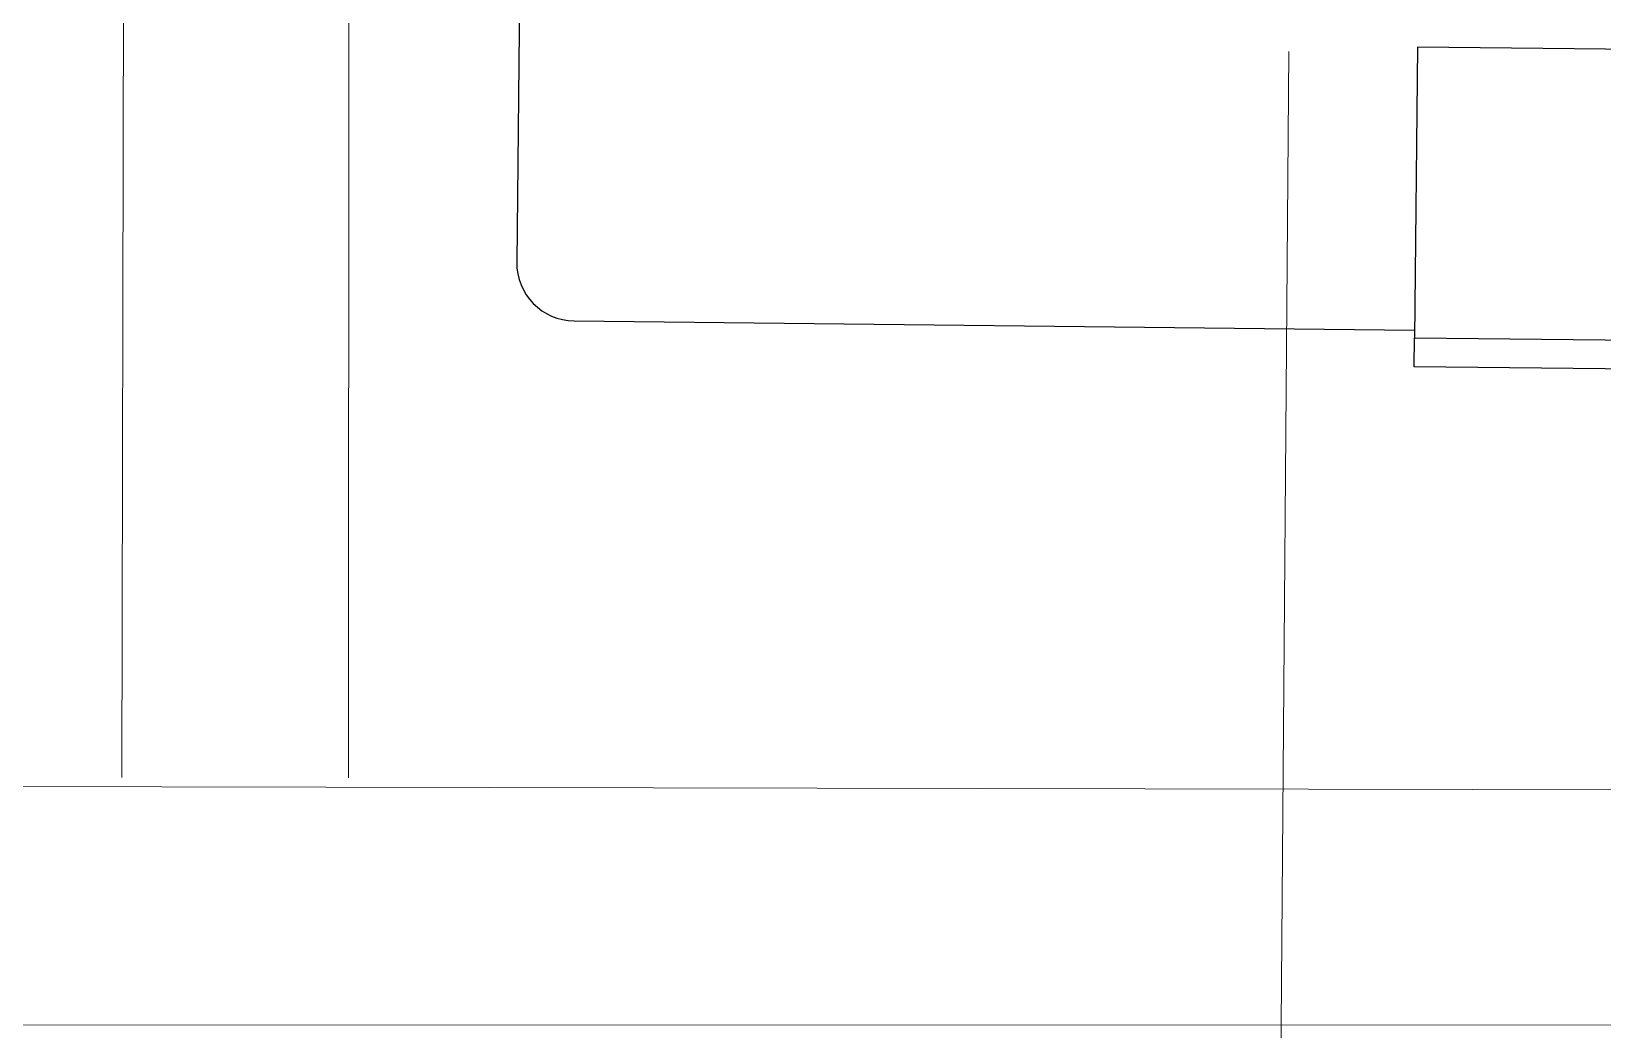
# Model space of a CAD drawing. Header units: inches. Extents: x 164.3 to 247.9, y 15.6 to 56.7.
# Drawn here: x 211.621 to 212.469, y 30.098 to 30.637 of the extents above; entities that cross this region are included whole.
import ezdxf

# ---------------------------------------------------------------- set-up
doc = ezdxf.new("R2010")
doc.units = ezdxf.units.IN
doc.header["$MEASUREMENT"] = 0
doc.layers.get('0').update_dxf_attribs({"lineweight": 0})
doc.layers.add('WALL 1 100', color=250, linetype='Continuous', lineweight=9)
doc.layers.add('провода', color=1, linetype='Continuous', lineweight=5)

msp = doc.modelspace()

# ---------------------------------------------------------------- linework, layer by layer
at = {"color": 7, "linetype": 'ByBlock', "lineweight": -2}
for p, q in [((211.8851, 30.73123), (211.88273, 30.51224)), ((212.36905, 30.62836), (212.36735, 30.47143)), ((213.15372, 30.61988), (212.36905, 30.62836)), ((211.91378, 30.48052), (212.36739, 30.47562)), ((212.36718, 30.45573), (212.36735, 30.47143)), ((212.36735, 30.47143), (213.15203, 30.46295)), ((213.15186, 30.44725), (212.36718, 30.45573))]:
    msp.add_line(p, q, dxfattribs=at)
msp.add_arc((211.91412, 30.51191), 0.03139, 179.38083, 269.38083, dxfattribs=at)
at = {"layer": 'WALL 1 100', "color": 0}
for p, q in [((211.67315, 31.93175), (211.66952, 30.23405)), ((211.79254, 31.93175), (211.79183, 30.23389))]:
    msp.add_line(p, q, dxfattribs=at)
msp.add_lwpolyline([(221.88075, 30.20755), (208.28262, 30.23614)], dxfattribs=at)
at = {"layer": 'провода', "color": 1}
for p, q in [((212.29542, 30.10051), (212.2996, 30.626)), ((221.21651, 30.10261), (208.19274, 30.09955)), ((212.28957, 29.66549), (212.29542, 30.10051))]:
    msp.add_line(p, q, dxfattribs=at)

doc.saveas('drawing.dxf')
